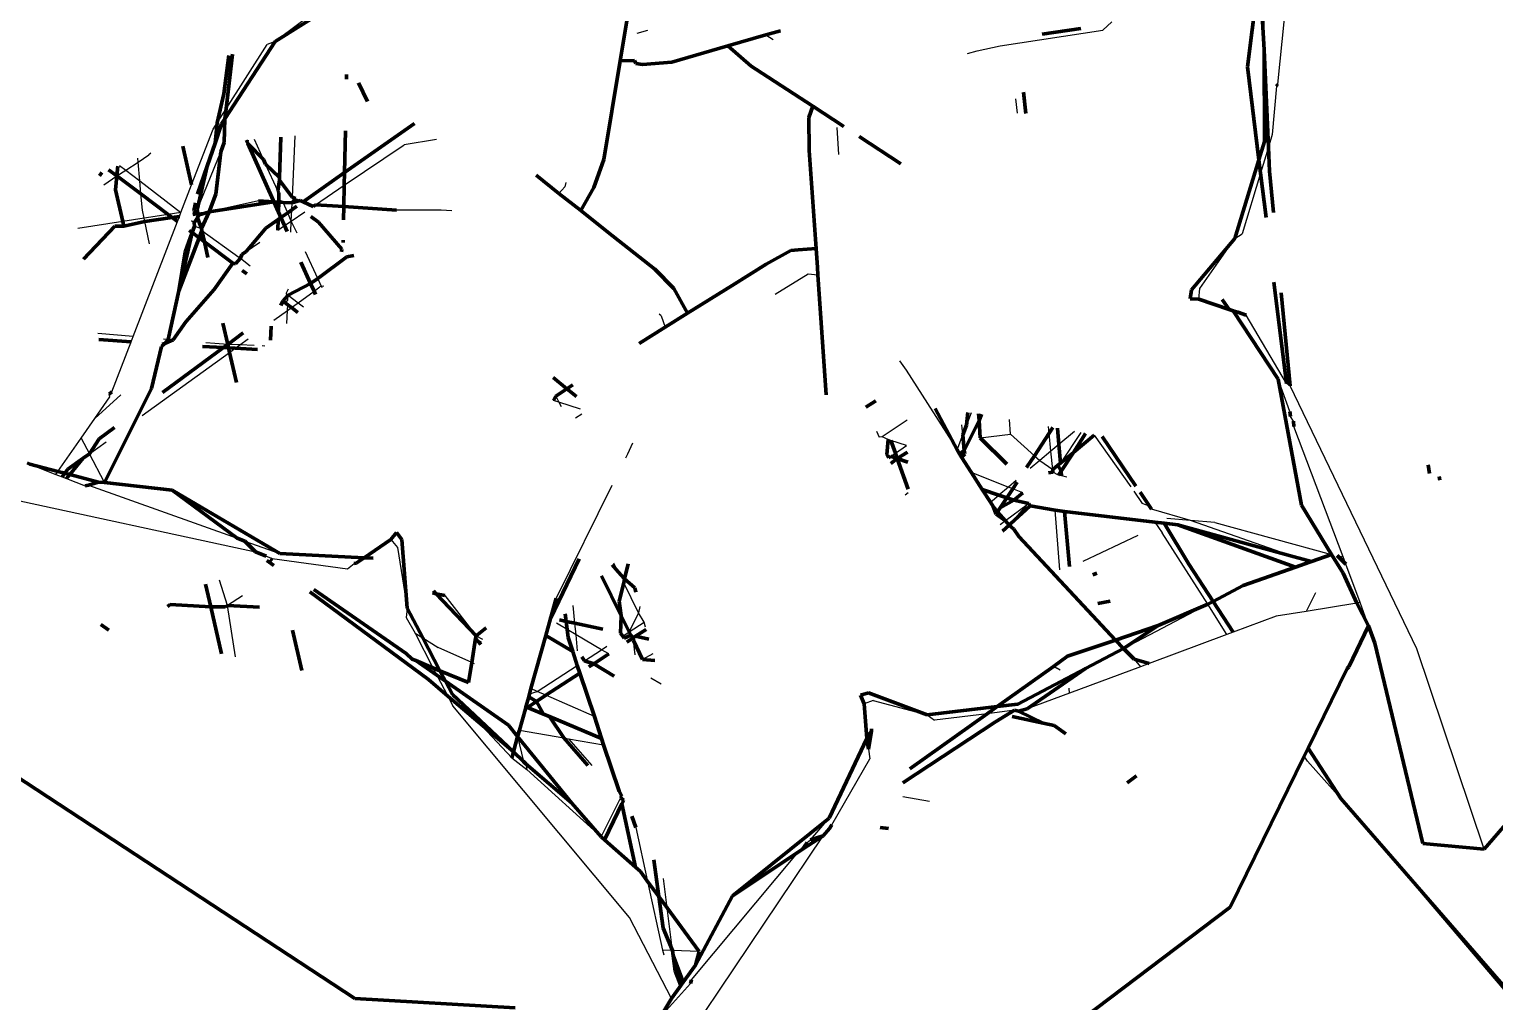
# Model space of a CAD drawing. Header units: millimetres. Extents: x 4307 to 31003, y 2809 to 20009.
# Drawn here: x 9845.02 to 9866.32, y 8933.27 to 8947.4 of the extents above; entities that cross this region are included whole.
import ezdxf

# ---------------------------------------------------------------- set-up
doc = ezdxf.new("R2010")
doc.units = ezdxf.units.MM
doc.layers.add('ProfileEdges', color=7, linetype='Continuous')

msp = doc.modelspace()

# ---------------------------------------------------------------- linework, layer by layer
for p, q in [((9862.97, 8947.098), (9862.967, 8948.28)), ((9849.282, 8947.737), (9848.594, 8947.22)), ((9863.261, 8947.554), (9863.162, 8946.599)), ((9854.004, 8947.382), (9853.851, 8947.338)), ((9855.728, 8947.317), (9855.831, 8947.249)), ((9859.131, 8947.157), (9860.624, 8947.387)), ((9860.624, 8947.387), (9860.756, 8947.506)), ((9847.881, 8946.243), (9848.481, 8947.177)), ((9848.594, 8947.22), (9848.481, 8947.177)), ((9858.795, 8947.085), (9859.131, 8947.157)), ((9858.655, 8947.048), (9858.795, 8947.085)), ((9863.146, 8946.574), (9863.086, 8945.867)), ((9847.751, 8946.041), (9847.881, 8946.243)), ((9859.356, 8946.387), (9859.379, 8946.177)), ((9847.692, 8945.949), (9847.751, 8946.041)), ((9847.38, 8945.138), (9847.692, 8945.949)), ((9848.882, 8945.852), (9848.844, 8944.958)), ((9856.757, 8945.973), (9856.784, 8945.577)), ((9863.086, 8945.867), (9863.031, 8945.686)), ((9846.789, 8945.598), (9846.76, 8945.574)), ((9847.462, 8944.774), (9847.807, 8945.617)), ((9848.204, 8945.788), (9848.199, 8945.737)), ((9848.427, 8945.504), (9848.293, 8945.797)), ((9849.599, 8945.131), (9850.47, 8945.719)), ((9850.94, 8945.799), (9850.47, 8945.719)), ((9863.031, 8945.686), (9862.915, 8945.306)), ((9846.333, 8945.42), (9846.424, 8945.35)), ((9846.424, 8945.35), (9846.602, 8945.469)), ((9846.602, 8945.469), (9846.597, 8945.523)), ((9846.602, 8945.469), (9846.76, 8945.574)), ((9846.627, 8945.194), (9846.602, 8945.469)), ((9848.633, 8945.051), (9848.456, 8945.44)), ((9846.105, 8945.138), (9846.295, 8945.268)), ((9846.295, 8945.268), (9846.424, 8945.35)), ((9846.424, 8945.35), (9846.627, 8945.194)), ((9846.627, 8945.194), (9847.224, 8944.735)), ((9846.644, 8945.005), (9846.627, 8945.194)), ((9852.817, 8945.174), (9852.806, 8945.111)), ((9862.915, 8945.306), (9862.647, 8944.424)), ((9846.665, 8944.768), (9846.644, 8945.005)), ((9847.224, 8944.735), (9847.38, 8945.138)), ((9849.181, 8944.849), (9849.599, 8945.131)), ((9852.806, 8945.111), (9852.719, 8945.013)), ((9846.689, 8944.651), (9846.665, 8944.768)), ((9847.473, 8944.726), (9847.411, 8944.759)), ((9847.449, 8944.716), (9847.462, 8944.774)), ((9848.354, 8944.904), (9847.635, 8944.745)), ((9848.71, 8944.88), (9848.649, 8944.923)), ((9848.778, 8944.733), (9848.71, 8944.88)), ((9848.83, 8944.612), (9848.837, 8944.775)), ((9848.837, 8944.775), (9848.841, 8944.878)), ((9848.889, 8944.938), (9848.957, 8944.909)), ((9851.007, 8944.768), (9850.357, 8944.771)), ((9851.161, 8944.76), (9851.007, 8944.768)), ((9846.381, 8944.603), (9845.727, 8944.501)), ((9846.689, 8944.651), (9846.381, 8944.603)), ((9846.53, 8942.933), (9847.174, 8944.605)), ((9847.04, 8944.706), (9846.689, 8944.651)), ((9846.699, 8944.604), (9846.689, 8944.651)), ((9846.767, 8944.281), (9846.699, 8944.604)), ((9847.224, 8944.735), (9847.04, 8944.706)), ((9847.174, 8944.605), (9847.203, 8944.679)), ((9847.203, 8944.679), (9847.224, 8944.735)), ((9847.377, 8944.617), (9847.419, 8944.585)), ((9847.424, 8944.539), (9847.523, 8944.505)), ((9847.635, 8944.745), (9847.473, 8944.726)), ((9848.634, 8944.48), (9848.73, 8944.545)), ((9848.73, 8944.545), (9848.83, 8944.612)), ((9848.83, 8944.612), (9848.778, 8944.733)), ((9848.823, 8944.45), (9848.83, 8944.612)), ((9848.83, 8944.612), (9849.025, 8944.744)), ((9848.913, 8944.435), (9848.83, 8944.612)), ((9847.531, 8944.473), (9848.069, 8944.086)), ((9862.032, 8943.631), (9862.54, 8944.357)), ((9862.54, 8944.357), (9862.647, 8944.424)), ((9848.172, 8944.168), (9848.373, 8944.304)), ((9849.213, 8943.778), (9849.037, 8944.163)), ((9848.069, 8944.086), (9848.089, 8944.07)), ((9848.089, 8944.07), (9848.23, 8943.962)), ((9849.276, 8943.64), (9849.213, 8943.778)), ((9855.861, 8943.547), (9856.339, 8943.844)), ((9856.339, 8943.844), (9856.483, 8943.828)), ((9848.757, 8943.557), (9848.788, 8943.624)), ((9848.757, 8943.557), (9848.784, 8943.536)), ((9848.781, 8943.461), (9848.784, 8943.536)), ((9848.784, 8943.536), (9848.929, 8943.424)), ((9848.929, 8943.424), (9849.16, 8943.592)), ((9849.16, 8943.592), (9849.245, 8943.653)), ((9849.302, 8943.666), (9849.245, 8943.653)), ((9862.017, 8943.474), (9862.032, 8943.631)), ((9848.578, 8943.17), (9848.774, 8943.313)), ((9848.734, 8943.427), (9848.781, 8943.461)), ((9848.766, 8943.121), (9848.774, 8943.313)), ((9848.774, 8943.313), (9848.778, 8943.394)), ((9848.774, 8943.313), (9848.831, 8943.354)), ((9848.831, 8943.354), (9848.929, 8943.424)), ((9848.929, 8943.424), (9849.006, 8943.365)), ((9854.206, 8943.233), (9854.174, 8943.259)), ((9854.206, 8943.233), (9854.261, 8943.068)), ((9863.293, 8942.249), (9862.708, 8943.243)), ((9846.53, 8942.933), (9846.017, 8942.976)), ((9846.221, 8942.131), (9846.501, 8942.857)), ((9846.501, 8942.857), (9846.53, 8942.933)), ((9847.041, 8942.89), (9846.97, 8942.896)), ((9847.077, 8942.869), (9847.041, 8942.89)), ((9847.718, 8942.832), (9847.587, 8942.843)), ((9847.906, 8942.819), (9847.718, 8942.832)), ((9848.084, 8942.813), (9848.205, 8942.901)), ((9846.661, 8941.783), (9847.932, 8942.703)), ((9848.084, 8942.813), (9847.906, 8942.819)), ((9847.932, 8942.703), (9848.015, 8942.763)), ((9848.015, 8942.763), (9848.084, 8942.813)), ((9848.291, 8942.802), (9848.084, 8942.813)), ((9848.444, 8942.793), (9848.404, 8942.796)), ((9857.671, 8942.581), (9857.765, 8942.443)), ((9857.765, 8942.443), (9858.505, 8941.284)), ((9863.343, 8941.842), (9863.17, 8942.312)), ((9863.345, 8942.216), (9863.293, 8942.249)), ((9865.188, 8938.393), (9863.345, 8942.216)), ((9846.351, 8942.087), (9845.973, 8941.74)), ((9845.973, 8941.74), (9846.192, 8942.055)), ((9846.192, 8942.055), (9846.184, 8942.097)), ((9852.718, 8941.98), (9852.64, 8942.005)), ((9852.673, 8942.066), (9852.718, 8941.98)), ((9853.032, 8941.877), (9852.718, 8941.98)), ((9852.718, 8941.98), (9852.75, 8941.917)), ((9852.958, 8941.751), (9853.053, 8941.81)), ((9858.711, 8941.822), (9858.644, 8941.647)), ((9863.394, 8941.703), (9863.351, 8941.772)), ((9845.776, 8941.458), (9845.973, 8941.74)), ((9857.332, 8941.559), (9857.372, 8941.47)), ((9857.778, 8941.717), (9857.419, 8941.474)), ((9858.589, 8941.502), (9858.576, 8941.65)), ((9859.281, 8941.512), (9859.268, 8941.728)), ((9859.842, 8941.526), (9859.832, 8941.624)), ((9860.211, 8941.554), (9859.984, 8941.363)), ((9864.118, 8939.731), (9863.401, 8941.623)), ((9845.437, 8940.971), (9845.776, 8941.458)), ((9845.776, 8941.458), (9845.896, 8941.229)), ((9845.896, 8941.229), (9846.137, 8941.404)), ((9853.788, 8941.381), (9853.714, 8941.224)), ((9857.419, 8941.474), (9857.372, 8941.47)), ((9857.502, 8941.437), (9857.419, 8941.474)), ((9857.544, 8941.423), (9857.502, 8941.437)), ((9857.771, 8941.35), (9857.544, 8941.423)), ((9857.609, 8941.239), (9857.771, 8941.35)), ((9858.505, 8941.284), (9858.589, 8941.502)), ((9858.839, 8941.461), (9859.281, 8941.512)), ((9859.281, 8941.512), (9859.63, 8941.201)), ((9859.869, 8941.266), (9859.842, 8941.526)), ((9859.984, 8941.363), (9859.869, 8941.266)), ((9860.302, 8941.537), (9860.007, 8941.094)), ((9860.5, 8941.501), (9861.032, 8940.747)), ((9846.115, 8940.81), (9845.896, 8941.229)), ((9853.714, 8941.224), (9853.686, 8941.166)), ((9857.545, 8941.195), (9857.609, 8941.239)), ((9859.709, 8941.131), (9859.57, 8941.014)), ((9859.63, 8941.201), (9859.709, 8941.131)), ((9859.869, 8941.266), (9859.709, 8941.131)), ((9859.709, 8941.131), (9859.895, 8941.001)), ((9859.895, 8941.001), (9859.869, 8941.266)), ((9845.032, 8941.077), (9845.408, 8940.93)), ((9845.408, 8940.93), (9845.437, 8940.971)), ((9845.408, 8940.93), (9845.498, 8940.896)), ((9858.712, 8940.96), (9859.251, 8940.745)), ((9859.98, 8940.918), (9859.899, 8940.961)), ((9860.023, 8940.908), (9859.98, 8940.918)), ((9845.498, 8940.896), (9845.563, 8940.87)), ((9845.563, 8940.87), (9845.834, 8940.765)), ((9845.883, 8940.772), (9848.043, 8940)), ((9853.49, 8940.77), (9852.68, 8939.132)), ((9859.251, 8940.745), (9859.112, 8940.628)), ((9859.363, 8940.84), (9859.251, 8940.745)), ((9859.315, 8940.72), (9859.251, 8940.745)), ((9859.463, 8940.661), (9859.315, 8940.72)), ((9860.1, 8940.89), (9860.023, 8940.908)), ((9844.591, 8940.61), (9848.311, 8939.802)), ((9857.795, 8940.663), (9857.749, 8940.629)), ((9858.989, 8940.525), (9859.112, 8940.628)), ((9859.522, 8940.488), (9859.207, 8940.254)), ((9859.283, 8940.209), (9859.522, 8940.488)), ((9859.549, 8940.508), (9859.522, 8940.488)), ((9861.075, 8940.683), (9861.196, 8940.506)), ((9861.301, 8940.469), (9861.196, 8940.506)), ((9859.998, 8939.541), (9859.929, 8940.408)), ((9861.898, 8940.26), (9861.33, 8940.426)), ((9861.898, 8940.26), (9861.556, 8940.29)), ((9859.207, 8940.254), (9859.13, 8940.196)), ((9861.381, 8940.236), (9861.487, 8940.079)), ((9862.148, 8939.041), (9861.487, 8940.079)), ((9862.251, 8940.229), (9861.898, 8940.26)), ((9863.405, 8939.732), (9861.898, 8940.26)), ((9862.251, 8940.229), (9863.948, 8939.767)), ((9848.153, 8939.961), (9848.664, 8939.778)), ((9850.278, 8939.982), (9850.375, 8939.869)), ((9850.375, 8939.869), (9850.513, 8938.987)), ((9861.131, 8940.039), (9860.335, 8939.663)), ((9848.466, 8939.742), (9848.55, 8939.709)), ((9848.55, 8939.709), (9849.645, 8939.555)), ((9853.581, 8939.514), (9853.519, 8939.641)), ((9863.628, 8939.653), (9863.405, 8939.732)), ((9864.03, 8939.751), (9864.118, 8939.731)), ((9864.157, 8939.625), (9864.118, 8939.731)), ((9849.645, 8939.555), (9849.744, 8939.632)), ((9864.362, 8939.066), (9864.157, 8939.625)), ((9847.901, 8939.024), (9847.786, 8939.394)), ((9853.875, 8938.918), (9853.66, 8939.355)), ((9863.713, 8939.21), (9863.579, 8938.938)), ((9848.121, 8939.165), (9847.901, 8939.024)), ((9848.019, 8938.279), (9847.901, 8939.024)), ((9851.061, 8939.168), (9851.515, 8938.584)), ((9852.952, 8938.765), (9852.927, 8939.022)), ((9853.895, 8939.011), (9853.875, 8938.918)), ((9860.924, 8938.398), (9862.148, 8939.041)), ((9862.428, 8938.601), (9862.148, 8939.041)), ((9864.314, 8939.058), (9863.579, 8938.938)), ((9864.362, 8939.066), (9864.314, 8939.058)), ((9864.486, 8938.729), (9864.362, 8939.066)), ((9850.513, 8938.987), (9850.5, 8938.849)), ((9850.5, 8938.849), (9850.629, 8938.623)), ((9853.875, 8938.918), (9853.739, 8938.64)), ((9853.958, 8938.781), (9853.875, 8938.918)), ((9863.145, 8938.867), (9862.517, 8938.634)), ((9863.579, 8938.938), (9863.145, 8938.867)), ((9850.629, 8938.623), (9850.74, 8938.553)), ((9850.629, 8938.623), (9850.885, 8938.12)), ((9851.515, 8938.584), (9851.609, 8938.533)), ((9852.838, 8938.674), (9852.682, 8938.765)), ((9852.968, 8938.598), (9852.838, 8938.674)), ((9852.968, 8938.598), (9852.952, 8938.765)), ((9852.991, 8938.363), (9852.968, 8938.598)), ((9853.339, 8938.381), (9852.968, 8938.598)), ((9853.646, 8938.579), (9853.739, 8938.64)), ((9853.739, 8938.64), (9853.958, 8938.781)), ((9853.978, 8938.709), (9853.958, 8938.781)), ((9862.428, 8938.601), (9861.295, 8938.18)), ((9862.517, 8938.634), (9862.428, 8938.601)), ((9850.74, 8938.553), (9850.964, 8938.411)), ((9851.451, 8938.196), (9850.964, 8938.411)), ((9851.594, 8938.487), (9851.508, 8938.543)), ((9853.091, 8938.221), (9853.339, 8938.381)), ((9853.339, 8938.381), (9853.417, 8938.431)), ((9853.444, 8938.319), (9853.339, 8938.381)), ((9853.827, 8938.309), (9853.801, 8938.516)), ((9866.168, 8935.482), (9865.188, 8938.393)), ((9851.493, 8938.177), (9851.451, 8938.196)), ((9852.402, 8937.775), (9852.986, 8938.153)), ((9854.084, 8938.321), (9853.936, 8938.241)), ((9861.078, 8938.244), (9861.171, 8938.134)), ((9861.295, 8938.18), (9861.171, 8938.134)), ((9850.885, 8938.12), (9850.943, 8938.011)), ((9850.943, 8938.011), (9851.105, 8937.704)), ((9854.206, 8937.881), (9854.055, 8937.968)), ((9859.906, 8938.138), (9859.947, 8938.116)), ((9860.006, 8938.084), (9859.947, 8938.116)), ((9861.171, 8938.134), (9860.141, 8937.751)), ((9851.17, 8937.73), (9852.033, 8936.81)), ((9852.293, 8937.742), (9852.402, 8937.775)), ((9852.402, 8937.775), (9852.313, 8937.815)), ((9852.531, 8937.718), (9852.402, 8937.775)), ((9853.234, 8937.408), (9852.531, 8937.718)), ((9860.141, 8937.751), (9859.522, 8937.522)), ((9860.141, 8937.751), (9860.135, 8937.822)), ((9851.105, 8937.704), (9851.177, 8937.567)), ((9853.747, 8934.487), (9851.177, 8937.567)), ((9857.287, 8937.643), (9857.153, 8937.592)), ((9857.287, 8937.643), (9858.073, 8937.435)), ((9858.073, 8937.435), (9858.178, 8937.357)), ((9858.943, 8937.451), (9858.178, 8937.357)), ((9859.341, 8937.5), (9858.943, 8937.451)), ((9852.119, 8937.118), (9852.205, 8936.756)), ((9852.145, 8937.211), (9852.791, 8937.099)), ((9852.791, 8937.099), (9852.86, 8937.087)), ((9852.86, 8937.087), (9853.195, 8936.7)), ((9852.86, 8937.087), (9853.369, 8936.999)), ((9857.219, 8936.934), (9857.239, 8936.797)), ((9852.033, 8936.81), (9852.252, 8936.642)), ((9852.239, 8936.724), (9852.252, 8936.642)), ((9856.684, 8935.837), (9857.239, 8936.797)), ((9863.6, 8936.759), (9863.552, 8936.835)), ((9863.6, 8936.759), (9864.084, 8936.22)), ((9852.252, 8936.642), (9853.334, 8935.661)), ((9857.718, 8936.249), (9858.107, 8936.182)), ((9853.334, 8935.661), (9853.615, 8936.221)), ((9864.084, 8936.22), (9867.231, 8932.519)), ((9856.377, 8935.617), (9856.647, 8935.934)), ((9853.836, 8935.799), (9854.008, 8935.014)), ((9854.25, 8932.244), (9856.559, 8935.678)), ((9856.325, 8935.58), (9856.377, 8935.617)), ((9854.644, 8933.581), (9856.195, 8935.437)), ((9854.008, 8935.014), (9854.224, 8934.014)), ((9854.293, 8934.627), (9854.239, 8935.054)), ((9854.371, 8934.009), (9854.293, 8934.627)), ((9854.356, 8933.312), (9853.747, 8934.487)), ((9854.224, 8934.014), (9854.243, 8933.948)), ((9854.371, 8934.009), (9854.224, 8934.014)), ((9854.757, 8933.996), (9854.371, 8934.009)), ((9854.195, 8933.045), (9854.63, 8933.529))]:
    msp.add_line(p, q)
at = {"layer": 'ProfileEdges', "lineweight": 211}
for p, q in [((9862.724, 8946.853), (9862.901, 8948.255)), ((9862.97, 8947.098), (9862.901, 8948.255)), ((9848.594, 8947.22), (9849.399, 8947.725)), ((9853.609, 8946.938), (9853.716, 8947.581)), ((9855.728, 8947.317), (9855.173, 8947.157)), ((9855.938, 8947.377), (9855.728, 8947.317)), ((9859.741, 8947.33), (9860.303, 8947.409)), ((9848.594, 8947.22), (9847.864, 8946.097)), ((9855.173, 8947.157), (9854.359, 8946.923)), ((9855.511, 8946.864), (9855.173, 8947.157)), ((9862.973, 8945.768), (9862.97, 8947.098)), ((9862.97, 8947.098), (9863.031, 8945.686)), ((9847.92, 8947.019), (9847.847, 8946.462)), ((9847.881, 8946.243), (9847.975, 8947.035)), ((9853.37, 8945.504), (9853.609, 8946.938)), ((9853.609, 8946.938), (9853.819, 8946.943)), ((9853.837, 8946.903), (9853.819, 8946.943)), ((9853.837, 8946.903), (9853.932, 8946.889)), ((9854.359, 8946.923), (9853.932, 8946.889)), ((9849.63, 8946.672), (9849.632, 8946.742)), ((9855.511, 8946.864), (9855.58, 8946.82)), ((9855.58, 8946.82), (9856.41, 8946.279)), ((9862.724, 8946.853), (9862.891, 8945.5)), ((9847.751, 8946.041), (9847.847, 8946.462)), ((9849.938, 8946.347), (9849.804, 8946.618)), ((9859.47, 8946.483), (9859.503, 8946.175)), ((9863.162, 8946.599), (9863.146, 8946.574)), ((9847.864, 8946.097), (9847.881, 8946.243)), ((9856.41, 8946.279), (9856.352, 8946.115)), ((9856.41, 8946.279), (9856.858, 8945.987)), ((9847.721, 8945.743), (9847.751, 8946.041)), ((9847.816, 8946.023), (9847.721, 8945.743)), ((9847.864, 8946.097), (9847.816, 8946.023)), ((9847.856, 8945.755), (9847.864, 8946.097)), ((9849.603, 8945.315), (9850.618, 8946.031)), ((9856.356, 8945.639), (9856.352, 8946.115)), ((9848.678, 8945.833), (9848.659, 8945.243)), ((9849.603, 8945.315), (9849.615, 8945.921)), ((9857.084, 8945.84), (9857.689, 8945.445)), ((9847.38, 8945.138), (9847.252, 8945.698)), ((9847.721, 8945.743), (9847.607, 8945.407)), ((9847.734, 8945.003), (9847.807, 8945.617)), ((9847.807, 8945.617), (9847.856, 8945.755)), ((9848.175, 8945.785), (9848.199, 8945.737)), ((9848.199, 8945.737), (9848.427, 8945.504)), ((9848.199, 8945.737), (9848.564, 8944.917)), ((9856.456, 8944.212), (9856.356, 8945.639)), ((9862.891, 8945.5), (9862.973, 8945.768)), ((9863.031, 8945.686), (9863.046, 8945.336)), ((9846.295, 8945.268), (9846.309, 8945.41)), ((9847.462, 8944.774), (9847.607, 8945.407)), ((9847.607, 8945.407), (9847.467, 8945)), ((9848.456, 8945.44), (9848.427, 8945.504)), ((9848.456, 8945.44), (9848.659, 8945.243)), ((9853.37, 8945.504), (9853.225, 8945.098)), ((9862.54, 8944.357), (9862.891, 8945.5)), ((9862.891, 8945.5), (9862.915, 8945.306)), ((9846.074, 8945.319), (9846.042, 8945.268)), ((9846.295, 8945.268), (9846.175, 8945.358)), ((9846.276, 8945.064), (9846.295, 8945.268)), ((9846.644, 8945.005), (9846.295, 8945.268)), ((9848.658, 8945.206), (9848.633, 8945.051)), ((9848.659, 8945.243), (9848.658, 8945.206)), ((9848.658, 8945.206), (9848.844, 8944.958)), ((9849, 8944.89), (9849.603, 8945.315)), ((9849.599, 8945.131), (9849.603, 8945.315)), ((9852.719, 8945.013), (9852.386, 8945.276)), ((9862.915, 8945.306), (9862.995, 8944.661)), ((9863.046, 8945.336), (9863.103, 8944.735)), ((9846.276, 8945.064), (9846.381, 8944.603)), ((9847.04, 8944.706), (9846.644, 8945.005)), ((9847.635, 8944.745), (9847.734, 8945.003)), ((9848.633, 8945.051), (9848.647, 8945.02)), ((9848.649, 8944.923), (9848.647, 8945.02)), ((9848.844, 8944.958), (9848.889, 8944.938)), ((9849.593, 8944.822), (9849.599, 8945.131)), ((9853.036, 8944.763), (9852.719, 8945.013)), ((9853.036, 8944.763), (9853.225, 8945.098)), ((9847.411, 8944.759), (9847.439, 8944.878)), ((9847.449, 8944.716), (9847.411, 8944.759)), ((9847.473, 8944.726), (9847.462, 8944.774)), ((9848.576, 8944.889), (9847.635, 8944.745)), ((9848.576, 8944.889), (9848.354, 8944.904)), ((9848.564, 8944.917), (9848.576, 8944.889)), ((9848.647, 8944.885), (9848.576, 8944.889)), ((9848.576, 8944.889), (9848.643, 8944.74)), ((9848.647, 8944.885), (9848.643, 8944.74)), ((9848.649, 8944.923), (9848.647, 8944.885)), ((9848.71, 8944.88), (9848.647, 8944.885)), ((9848.841, 8944.878), (9848.71, 8944.88)), ((9848.778, 8944.733), (9848.837, 8944.775)), ((9848.837, 8944.775), (9848.911, 8944.827)), ((9848.889, 8944.938), (9848.841, 8944.878)), ((9848.957, 8944.909), (9848.841, 8944.878)), ((9849, 8944.89), (9848.957, 8944.909)), ((9849.146, 8944.825), (9849, 8944.89)), ((9849.146, 8944.825), (9849.181, 8944.849)), ((9849.593, 8944.822), (9849.181, 8944.849)), ((9849.589, 8944.631), (9849.593, 8944.822)), ((9850.357, 8944.771), (9849.593, 8944.822)), ((9853.43, 8944.452), (9853.036, 8944.763)), ((9846.263, 8944.539), (9845.811, 8944.059)), ((9846.397, 8944.535), (9846.263, 8944.539)), ((9846.381, 8944.603), (9846.397, 8944.535)), ((9846.699, 8944.604), (9846.397, 8944.535)), ((9847.096, 8944.663), (9846.699, 8944.604)), ((9847.096, 8944.663), (9847.04, 8944.706)), ((9847.203, 8944.679), (9847.096, 8944.663)), ((9847.174, 8944.605), (9847.096, 8944.663)), ((9847.387, 8944.444), (9847.424, 8944.539)), ((9847.449, 8944.716), (9847.399, 8944.708)), ((9847.419, 8944.585), (9847.466, 8944.658)), ((9847.424, 8944.539), (9847.419, 8944.585)), ((9847.48, 8944.697), (9847.449, 8944.716)), ((9847.466, 8944.658), (9847.48, 8944.697)), ((9847.523, 8944.505), (9847.466, 8944.658)), ((9847.48, 8944.697), (9847.473, 8944.726)), ((9847.635, 8944.745), (9847.48, 8944.697)), ((9847.523, 8944.505), (9847.635, 8944.745)), ((9848.459, 8944.508), (9848.639, 8944.635)), ((9848.639, 8944.635), (9848.634, 8944.48)), ((9848.678, 8944.662), (9848.639, 8944.635)), ((9848.643, 8944.74), (9848.678, 8944.662)), ((9848.678, 8944.662), (9848.778, 8944.733)), ((9848.678, 8944.662), (9848.73, 8944.545)), ((9848.73, 8944.545), (9848.769, 8944.458)), ((9849.114, 8944.678), (9849.227, 8944.596)), ((9849.227, 8944.596), (9849.566, 8944.204)), ((9847.195, 8943.598), (9847.387, 8944.444)), ((9847.195, 8943.598), (9847.489, 8944.366)), ((9847.289, 8944.159), (9847.387, 8944.444)), ((9847.387, 8944.444), (9847.344, 8944.476)), ((9847.489, 8944.366), (9847.387, 8944.444)), ((9847.489, 8944.366), (9847.531, 8944.473)), ((9847.568, 8944.307), (9847.489, 8944.366)), ((9847.531, 8944.473), (9847.523, 8944.505)), ((9847.568, 8944.307), (9847.531, 8944.473)), ((9848.172, 8944.168), (9848.459, 8944.508)), ((9849.583, 8944.299), (9849.583, 8944.335)), ((9854.112, 8943.912), (9853.43, 8944.452)), ((9861.911, 8943.612), (9862.54, 8944.357)), ((9847.195, 8943.598), (9847.289, 8944.159)), ((9847.619, 8944.081), (9847.568, 8944.307)), ((9847.978, 8943.998), (9847.568, 8944.307)), ((9848.089, 8944.07), (9848.111, 8944.127)), ((9848.111, 8944.127), (9848.172, 8944.168)), ((9849.566, 8944.204), (9849.559, 8944.164)), ((9849.737, 8944.109), (9849.637, 8944.09)), ((9855.733, 8943.985), (9856.088, 8944.182)), ((9856.197, 8944.191), (9856.088, 8944.182)), ((9856.456, 8944.212), (9856.197, 8944.191)), ((9856.475, 8943.937), (9856.456, 8944.212)), ((9847.978, 8943.998), (9847.707, 8943.616)), ((9847.978, 8943.998), (9848.02, 8943.988)), ((9848.02, 8943.988), (9848.089, 8944.07)), ((9848.181, 8943.844), (9848.115, 8943.894)), ((9848.969, 8944.015), (9849.11, 8943.703)), ((9849.213, 8943.778), (9849.637, 8944.09)), ((9854.112, 8943.912), (9854.391, 8943.632)), ((9855.733, 8943.985), (9855.239, 8943.677)), ((9856.483, 8943.828), (9856.475, 8943.937)), ((9848.784, 8943.536), (9849.11, 8943.703)), ((9849.11, 8943.703), (9849.213, 8943.778)), ((9849.11, 8943.703), (9849.16, 8943.592)), ((9856.605, 8942.086), (9856.483, 8943.828)), ((9863.11, 8943.724), (9863.293, 8942.249)), ((9847.195, 8943.598), (9847.041, 8942.89)), ((9847.299, 8943.146), (9847.707, 8943.616)), ((9848.706, 8943.448), (9848.784, 8943.536)), ((9849.16, 8943.592), (9849.181, 8943.544)), ((9854.589, 8943.272), (9854.391, 8943.632)), ((9855.239, 8943.677), (9854.589, 8943.272)), ((9861.892, 8943.481), (9861.911, 8943.612)), ((9861.892, 8943.481), (9862.017, 8943.474)), ((9862.458, 8943.327), (9862.017, 8943.474)), ((9862.356, 8943.472), (9862.458, 8943.327)), ((9863.215, 8943.566), (9863.345, 8942.216)), ((9848.677, 8943.385), (9848.706, 8943.448)), ((9848.734, 8943.427), (9848.706, 8943.448)), ((9848.778, 8943.394), (9848.734, 8943.427)), ((9848.831, 8943.354), (9848.778, 8943.394)), ((9848.925, 8943.283), (9848.831, 8943.354)), ((9854.589, 8943.272), (9854.261, 8943.068)), ((9862.458, 8943.327), (9862.518, 8943.307)), ((9862.518, 8943.307), (9862.588, 8943.287)), ((9862.518, 8943.307), (9863.17, 8942.312)), ((9862.708, 8943.243), (9862.588, 8943.287)), ((9847.112, 8942.884), (9847.299, 8943.146)), ((9847.906, 8942.819), (9847.836, 8943.128)), ((9848.538, 8943.085), (9848.527, 8942.878)), ((9854.261, 8943.068), (9853.886, 8942.834)), ((9846.501, 8942.857), (9846.033, 8942.892)), ((9846.945, 8942.79), (9846.991, 8942.832)), ((9846.991, 8942.832), (9846.953, 8942.824)), ((9847.041, 8942.89), (9846.991, 8942.832)), ((9847.077, 8942.869), (9846.991, 8942.832)), ((9847.077, 8942.869), (9847.112, 8942.884)), ((9847.906, 8942.819), (9848.132, 8942.985)), ((9846.945, 8942.79), (9846.8, 8942.179)), ((9846.956, 8942.12), (9847.843, 8942.773)), ((9847.843, 8942.773), (9847.54, 8942.789)), ((9847.843, 8942.773), (9847.906, 8942.819)), ((9847.918, 8942.768), (9847.843, 8942.773)), ((9847.918, 8942.768), (9847.906, 8942.819)), ((9847.932, 8942.703), (9847.918, 8942.768)), ((9848.015, 8942.763), (9847.918, 8942.768)), ((9848.032, 8942.265), (9847.932, 8942.703)), ((9848.339, 8942.746), (9848.015, 8942.763)), ((9852.835, 8942.175), (9852.635, 8942.336)), ((9852.835, 8942.175), (9852.921, 8942.232)), ((9863.511, 8940.48), (9863.17, 8942.312)), ((9846.8, 8942.179), (9846.115, 8940.81)), ((9846.184, 8942.097), (9846.221, 8942.131)), ((9852.673, 8942.066), (9852.64, 8942.005)), ((9852.673, 8942.066), (9852.835, 8942.175)), ((9852.974, 8942.063), (9852.835, 8942.175)), ((9857.177, 8941.906), (9857.324, 8941.996)), ((9858.187, 8941.888), (9858.505, 8941.284)), ((9858.662, 8941.828), (9858.644, 8941.647)), ((9858.818, 8941.809), (9858.824, 8941.714)), ((9858.824, 8941.714), (9858.858, 8941.803)), ((9863.343, 8941.842), (9863.351, 8941.772)), ((9846.039, 8941.447), (9846.259, 8941.609)), ((9858.644, 8941.647), (9858.589, 8941.502)), ((9858.608, 8941.275), (9858.824, 8941.714)), ((9858.824, 8941.714), (9858.839, 8941.461)), ((9859.898, 8941.612), (9859.842, 8941.526)), ((9859.963, 8941.6), (9859.984, 8941.363)), ((9863.394, 8941.703), (9863.401, 8941.623)), ((9845.896, 8941.229), (9846.039, 8941.447)), ((9857.486, 8941.216), (9857.502, 8941.437)), ((9857.609, 8941.239), (9857.544, 8941.423)), ((9858.608, 8941.275), (9858.589, 8941.502)), ((9858.839, 8941.461), (9859.23, 8941.077)), ((9859.842, 8941.526), (9859.63, 8941.201)), ((9859.984, 8941.363), (9860.007, 8941.094)), ((9860.195, 8941.249), (9860.374, 8941.524)), ((9860.195, 8941.249), (9860.5, 8941.501)), ((9860.616, 8941.479), (9861.104, 8940.759)), ((9845.584, 8941.004), (9845.805, 8941.164)), ((9845.609, 8940.927), (9845.805, 8941.164)), ((9845.805, 8941.164), (9845.896, 8941.229)), ((9857.507, 8941.169), (9857.486, 8941.216)), ((9857.507, 8941.169), (9857.545, 8941.195)), ((9857.637, 8941.161), (9857.543, 8941.088)), ((9857.637, 8941.161), (9857.545, 8941.195)), ((9857.637, 8941.161), (9857.609, 8941.239)), ((9857.785, 8941.253), (9857.637, 8941.161)), ((9857.795, 8940.715), (9857.637, 8941.161)), ((9857.788, 8941.106), (9857.637, 8941.161)), ((9858.505, 8941.284), (9858.542, 8941.226)), ((9858.608, 8941.275), (9858.542, 8941.226)), ((9858.542, 8941.226), (9858.572, 8941.179)), ((9858.572, 8941.179), (9858.617, 8941.228)), ((9858.572, 8941.179), (9858.712, 8940.96)), ((9858.608, 8941.275), (9858.617, 8941.228)), ((9859.63, 8941.201), (9859.516, 8941.027)), ((9860.007, 8941.094), (9860.195, 8941.249)), ((9860.017, 8940.976), (9860.195, 8941.249)), ((9844.99, 8941.098), (9845.032, 8941.077)), ((9845.437, 8940.971), (9845.032, 8941.077)), ((9845.538, 8940.945), (9845.437, 8940.971)), ((9845.498, 8940.896), (9845.538, 8940.945)), ((9845.538, 8940.945), (9845.584, 8941.004)), ((9845.609, 8940.927), (9845.538, 8940.945)), ((9845.563, 8940.87), (9845.609, 8940.927)), ((9846.028, 8940.818), (9845.609, 8940.927)), ((9858.712, 8940.96), (9858.871, 8940.71)), ((9859.836, 8940.952), (9859.899, 8940.961)), ((9859.972, 8941.065), (9859.895, 8941.001)), ((9859.899, 8940.961), (9859.895, 8941.001)), ((9860.007, 8941.094), (9859.972, 8941.065)), ((9859.972, 8941.065), (9860.017, 8940.976)), ((9859.98, 8940.918), (9860.017, 8940.976)), ((9860.017, 8940.976), (9860.023, 8940.908)), ((9865.354, 8941.069), (9865.369, 8940.942)), ((9845.834, 8940.765), (9845.883, 8940.772)), ((9845.883, 8940.772), (9846.028, 8940.818)), ((9846.115, 8940.81), (9846.028, 8940.818)), ((9847.098, 8940.698), (9846.115, 8940.81)), ((9858.871, 8940.71), (9858.989, 8940.525)), ((9858.871, 8940.71), (9859.112, 8940.628)), ((9859.315, 8940.72), (9859.228, 8940.588)), ((9859.377, 8940.815), (9859.315, 8940.72)), ((9865.521, 8940.846), (9865.514, 8940.898)), ((9847.098, 8940.698), (9848.664, 8939.778)), ((9848.043, 8940), (9847.098, 8940.698)), ((9858.989, 8940.525), (9859.03, 8940.461)), ((9859.228, 8940.588), (9859.112, 8940.628)), ((9859.228, 8940.588), (9859.132, 8940.441)), ((9859.132, 8940.441), (9859.329, 8940.554)), ((9859.329, 8940.554), (9859.228, 8940.588)), ((9859.329, 8940.554), (9859.463, 8940.661)), ((9859.549, 8940.508), (9859.329, 8940.554)), ((9859.569, 8940.472), (9859.549, 8940.508)), ((9861.165, 8940.67), (9861.301, 8940.469)), ((9859.072, 8940.349), (9859.03, 8940.461)), ((9859.095, 8940.385), (9859.03, 8940.461)), ((9859.095, 8940.385), (9859.072, 8940.349)), ((9859.207, 8940.254), (9859.072, 8940.349)), ((9859.132, 8940.441), (9859.095, 8940.385)), ((9859.095, 8940.385), (9859.207, 8940.254)), ((9859.283, 8940.209), (9859.569, 8940.472)), ((9859.569, 8940.472), (9859.929, 8940.408)), ((9859.929, 8940.408), (9860.068, 8940.392)), ((9860.068, 8940.392), (9860.138, 8939.592)), ((9860.068, 8940.392), (9861.381, 8940.236)), ((9861.301, 8940.469), (9861.33, 8940.426)), ((9863.511, 8940.48), (9863.948, 8939.767)), ((9850.358, 8940.085), (9850.278, 8939.982)), ((9850.435, 8939.985), (9850.358, 8940.085)), ((9859.165, 8940.102), (9859.262, 8940.19)), ((9859.262, 8940.19), (9859.207, 8940.254)), ((9859.262, 8940.19), (9859.283, 8940.209)), ((9859.262, 8940.19), (9859.331, 8940.135)), ((9859.331, 8940.135), (9859.401, 8940.028)), ((9861.517, 8940.219), (9861.381, 8940.236)), ((9861.517, 8940.219), (9861.874, 8939.623)), ((9861.517, 8940.219), (9861.714, 8940.196)), ((9861.714, 8940.196), (9863.422, 8939.58)), ((9863.405, 8939.732), (9861.714, 8940.196)), ((9848.153, 8939.961), (9848.043, 8940)), ((9848.311, 8939.802), (9848.153, 8939.961)), ((9849.888, 8939.718), (9850.278, 8939.982)), ((9850.435, 8939.985), (9850.513, 8938.987)), ((9859.401, 8940.028), (9860.809, 8938.522)), ((9848.466, 8939.742), (9848.311, 8939.802)), ((9848.574, 8939.607), (9848.476, 8939.68)), ((9848.558, 8939.678), (9848.526, 8939.7)), ((9849.888, 8939.718), (9848.664, 8939.778)), ((9849.771, 8939.64), (9849.744, 8939.632)), ((9849.888, 8939.718), (9849.771, 8939.64)), ((9850.017, 8939.712), (9849.888, 8939.718)), ((9853.014, 8939.701), (9852.598, 8938.837)), ((9863.656, 8939.663), (9863.405, 8939.732)), ((9863.422, 8939.58), (9863.628, 8939.653)), ((9863.628, 8939.653), (9863.656, 8939.663)), ((9863.656, 8939.663), (9863.948, 8939.767)), ((9863.948, 8939.767), (9864.116, 8939.492)), ((9864.157, 8939.625), (9864.03, 8939.751)), ((9853.623, 8938.875), (9853.338, 8939.453)), ((9853.494, 8939.615), (9853.581, 8939.514)), ((9853.581, 8939.514), (9853.673, 8939.409)), ((9853.725, 8939.628), (9853.673, 8939.409)), ((9860.479, 8939.468), (9860.536, 8939.496)), ((9861.874, 8939.623), (9862.225, 8939.082)), ((9862.664, 8939.313), (9863.422, 8939.58)), ((9864.116, 8939.492), (9864.314, 8939.058)), ((9847.583, 8939.334), (9847.658, 8939.004)), ((9850.824, 8937.946), (9849.098, 8939.22)), ((9850.501, 8938.327), (9849.159, 8939.257)), ((9850.896, 8939.238), (9850.934, 8939.195)), ((9853.66, 8939.355), (9853.595, 8939.085)), ((9853.673, 8939.409), (9853.66, 8939.355)), ((9853.673, 8939.409), (9853.821, 8939.279)), ((9853.821, 8939.279), (9853.838, 8939.217)), ((9862.225, 8939.082), (9862.664, 8939.313)), ((9847.029, 8939.011), (9847.069, 8939.039)), ((9847.658, 8939.004), (9847.069, 8939.039)), ((9847.658, 8939.004), (9847.814, 8938.322)), ((9847.868, 8939.002), (9847.658, 8939.004)), ((9847.901, 8939.024), (9847.868, 8939.002)), ((9847.901, 8939.024), (9848.366, 8938.997)), ((9850.934, 8939.195), (9850.882, 8939.206)), ((9851.061, 8939.168), (9850.934, 8939.195)), ((9850.934, 8939.195), (9851.515, 8938.584)), ((9852.598, 8938.837), (9852.68, 8939.132)), ((9853.623, 8938.875), (9853.595, 8939.085)), ((9860.731, 8939.085), (9860.551, 8939.054)), ((9861.429, 8938.733), (9862.148, 8939.041)), ((9862.148, 8939.041), (9862.225, 8939.082)), ((9862.225, 8939.082), (9862.517, 8938.634)), ((9864.314, 8939.058), (9864.486, 8938.729)), ((9850.513, 8938.987), (9850.74, 8938.553)), ((9852.528, 8938.588), (9852.598, 8938.837)), ((9852.825, 8938.792), (9852.727, 8938.813)), ((9852.825, 8938.792), (9852.812, 8938.902)), ((9852.952, 8938.765), (9852.825, 8938.792)), ((9852.838, 8938.674), (9852.825, 8938.792)), ((9853.616, 8938.623), (9853.623, 8938.875)), ((9853.739, 8938.64), (9853.623, 8938.875)), ((9846.177, 8938.664), (9846.063, 8938.746)), ((9848.982, 8938.078), (9848.849, 8938.666)), ((9851.508, 8938.543), (9851.515, 8938.584)), ((9851.515, 8938.584), (9851.663, 8938.698)), ((9852.313, 8937.815), (9852.528, 8938.588)), ((9852.528, 8938.588), (9852.919, 8938.356)), ((9852.852, 8938.559), (9852.838, 8938.674)), ((9853.357, 8938.678), (9852.952, 8938.765)), ((9853.646, 8938.579), (9853.616, 8938.623)), ((9853.667, 8938.547), (9853.646, 8938.579)), ((9853.763, 8938.592), (9853.667, 8938.547)), ((9853.739, 8938.64), (9853.763, 8938.592)), ((9853.763, 8938.592), (9853.796, 8938.553)), ((9853.834, 8938.577), (9853.796, 8938.553)), ((9853.986, 8938.677), (9853.834, 8938.577)), ((9854.025, 8938.536), (9853.834, 8938.577)), ((9860.809, 8938.522), (9861.429, 8938.733)), ((9860.924, 8938.398), (9861.429, 8938.733)), ((9864.201, 8938.13), (9864.486, 8938.729)), ((9864.579, 8938.478), (9864.486, 8938.729)), ((9850.74, 8938.553), (9850.989, 8938.076)), ((9851.508, 8938.543), (9851.451, 8938.196)), ((9851.508, 8938.543), (9851.584, 8938.457)), ((9852.852, 8938.559), (9852.919, 8938.356)), ((9852.919, 8938.356), (9852.986, 8938.153)), ((9853.796, 8938.553), (9853.704, 8938.491)), ((9853.801, 8938.516), (9853.796, 8938.553)), ((9853.936, 8938.241), (9853.801, 8938.516)), ((9860.11, 8938.285), (9860.809, 8938.522)), ((9860.373, 8938.109), (9860.924, 8938.398)), ((9860.924, 8938.398), (9860.809, 8938.522)), ((9860.924, 8938.398), (9861.078, 8938.244)), ((9865.276, 8935.564), (9864.579, 8938.478)), ((9850.586, 8938.245), (9850.501, 8938.327)), ((9850.586, 8938.245), (9850.64, 8938.222)), ((9850.64, 8938.222), (9850.885, 8938.12)), ((9850.943, 8938.011), (9850.64, 8938.222)), ((9851.451, 8938.196), (9851.403, 8937.903)), ((9852.986, 8938.153), (9853.023, 8938.042)), ((9853.051, 8938.277), (9853.091, 8938.221)), ((9853.091, 8938.221), (9853.224, 8938.175)), ((9853.224, 8938.175), (9853.156, 8938.13)), ((9853.444, 8938.319), (9853.224, 8938.175)), ((9853.224, 8938.175), (9853.521, 8937.998)), ((9853.936, 8938.241), (9854.111, 8938.223)), ((9860.11, 8938.285), (9859.906, 8938.138)), ((9861.295, 8938.18), (9861.078, 8938.244)), ((9851.105, 8937.704), (9850.824, 8937.946)), ((9850.885, 8938.12), (9850.989, 8938.076)), ((9851.07, 8937.922), (9850.943, 8938.011)), ((9850.989, 8938.076), (9851.07, 8937.922)), ((9850.989, 8938.076), (9851.403, 8937.903)), ((9853.023, 8938.042), (9852.531, 8937.718)), ((9853.023, 8938.042), (9853.234, 8937.408)), ((9859.906, 8938.138), (9859.089, 8937.555)), ((9859.386, 8937.591), (9860.373, 8938.109)), ((9860.373, 8938.109), (9859.522, 8937.522)), ((9864.176, 8938.107), (9863.609, 8936.951)), ((9864.176, 8938.107), (9864.201, 8938.13)), ((9851.07, 8937.922), (9851.17, 8937.73)), ((9851.985, 8937.283), (9851.07, 8937.922)), ((9851.17, 8937.73), (9852.057, 8936.895)), ((9852.28, 8937.696), (9852.293, 8937.742)), ((9852.293, 8937.742), (9852.313, 8937.815)), ((9852.531, 8937.718), (9852.392, 8937.627)), ((9857.218, 8937.755), (9857.102, 8937.719)), ((9857.102, 8937.719), (9857.153, 8937.592)), ((9858.073, 8937.435), (9857.218, 8937.755)), ((9852.057, 8936.895), (9851.105, 8937.704)), ((9852.145, 8937.211), (9852.231, 8937.521)), ((9852.231, 8937.521), (9852.24, 8937.552)), ((9852.264, 8937.542), (9852.231, 8937.521)), ((9852.24, 8937.552), (9852.28, 8937.696)), ((9852.24, 8937.552), (9852.264, 8937.542)), ((9852.392, 8937.627), (9852.264, 8937.542)), ((9852.264, 8937.542), (9852.495, 8937.445)), ((9852.28, 8937.696), (9852.392, 8937.627)), ((9852.392, 8937.627), (9852.495, 8937.445)), ((9857.153, 8937.592), (9857.196, 8937.09)), ((9858.073, 8937.435), (9859.089, 8937.555)), ((9859.089, 8937.555), (9858.943, 8937.451)), ((9859.089, 8937.555), (9859.386, 8937.591)), ((9859.522, 8937.522), (9859.396, 8937.487)), ((9843.523, 8937.398), (9849.752, 8933.31)), ((9852.495, 8937.445), (9852.581, 8937.409)), ((9852.581, 8937.409), (9853.339, 8937.092)), ((9852.581, 8937.409), (9852.791, 8937.099)), ((9853.234, 8937.408), (9853.339, 8937.092)), ((9859.063, 8937.335), (9857.716, 8936.444)), ((9858.943, 8937.451), (9857.819, 8936.648)), ((9859.341, 8937.5), (9859.063, 8937.335)), ((9859.758, 8937.314), (9859.304, 8937.411)), ((9859.396, 8937.487), (9859.341, 8937.5)), ((9859.758, 8937.314), (9859.396, 8937.487)), ((9859.915, 8937.281), (9859.758, 8937.314)), ((9851.985, 8937.283), (9852.119, 8937.118)), ((9852.057, 8936.895), (9852.119, 8937.118)), ((9852.119, 8937.118), (9852.145, 8937.211)), ((9852.119, 8937.118), (9852.908, 8936.15)), ((9852.791, 8937.099), (9853.137, 8936.696)), ((9853.339, 8937.092), (9853.369, 8936.999)), ((9857.196, 8937.09), (9856.647, 8935.934)), ((9857.262, 8937.2), (9857.196, 8937.09)), ((9857.219, 8936.934), (9857.196, 8937.09)), ((9857.262, 8937.2), (9857.219, 8936.934)), ((9857.264, 8937.233), (9857.262, 8937.2)), ((9860.087, 8937.158), (9859.915, 8937.281)), ((9852.033, 8936.81), (9852.057, 8936.895)), ((9852.057, 8936.895), (9852.205, 8936.756)), ((9853.369, 8936.999), (9853.593, 8936.326)), ((9863.609, 8936.951), (9863.552, 8936.835)), ((9863.609, 8936.951), (9864.084, 8936.22)), ((9852.205, 8936.756), (9852.239, 8936.724)), ((9852.239, 8936.724), (9852.908, 8936.15)), ((9863.552, 8936.835), (9862.475, 8934.638)), ((9860.975, 8936.445), (9861.115, 8936.548)), ((9853.631, 8936.252), (9853.593, 8936.326)), ((9853.631, 8936.252), (9853.615, 8936.221)), ((9866.862, 8936.289), (9866.168, 8935.482)), ((9852.908, 8936.15), (9853.334, 8935.661)), ((9853.576, 8936.018), (9853.38, 8935.619)), ((9853.633, 8936.139), (9853.576, 8936.018)), ((9853.66, 8936.195), (9853.615, 8936.221)), ((9853.66, 8936.195), (9853.633, 8936.139)), ((9853.831, 8935.221), (9853.633, 8936.139)), ((9864.084, 8936.22), (9867.372, 8932.431)), ((9853.836, 8935.799), (9853.778, 8935.962)), ((9855.241, 8934.805), (9856.647, 8935.934)), ((9856.684, 8935.837), (9856.653, 8935.783)), ((9853.334, 8935.661), (9853.38, 8935.619)), ((9853.38, 8935.619), (9853.831, 8935.221)), ((9856.559, 8935.678), (9856.261, 8935.481)), ((9856.559, 8935.678), (9856.377, 8935.617)), ((9856.559, 8935.678), (9856.653, 8935.783)), ((9857.511, 8935.783), (9857.39, 8935.799)), ((9856.195, 8935.437), (9855.241, 8934.805)), ((9856.261, 8935.481), (9856.195, 8935.437)), ((9856.325, 8935.58), (9856.261, 8935.481)), ((9865.276, 8935.564), (9866.168, 8935.482)), ((9853.831, 8935.221), (9853.904, 8935.156)), ((9854.171, 8934.793), (9854.099, 8935.329)), ((9853.904, 8935.156), (9854.008, 8935.014)), ((9854.008, 8935.014), (9854.171, 8934.793)), ((9854.233, 8934.334), (9854.171, 8934.793)), ((9854.171, 8934.793), (9854.293, 8934.627)), ((9855.241, 8934.805), (9854.702, 8933.795)), ((9854.293, 8934.627), (9854.757, 8933.996)), ((9856.491, 8930.12), (9862.475, 8934.638)), ((9854.371, 8934.009), (9854.233, 8934.334)), ((9854.38, 8933.937), (9854.371, 8934.009)), ((9854.408, 8933.716), (9854.38, 8933.937)), ((9854.38, 8933.937), (9854.525, 8933.549)), ((9854.702, 8933.795), (9854.757, 8933.996)), ((9854.491, 8933.502), (9854.408, 8933.716)), ((9854.702, 8933.795), (9854.525, 8933.549)), ((9854.491, 8933.502), (9854.356, 8933.312)), ((9854.525, 8933.549), (9854.491, 8933.502)), ((9854.63, 8933.529), (9854.644, 8933.581)), ((9852.084, 8933.177), (9849.752, 8933.31)), ((9854.356, 8933.312), (9854.195, 8933.045))]:
    msp.add_line(p, q, dxfattribs=at)

doc.saveas('drawing.dxf')
